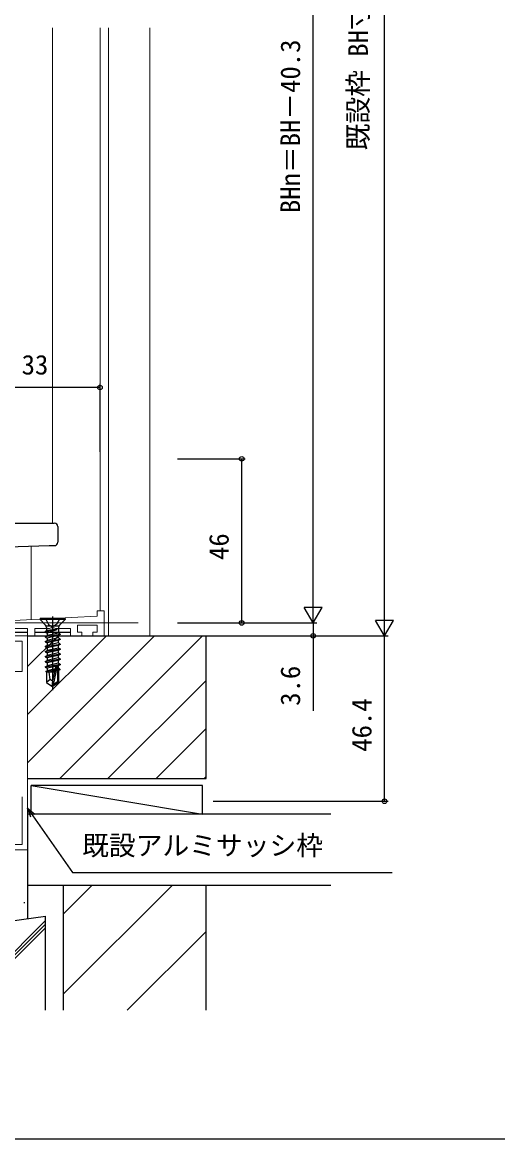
# Model space of a CAD drawing. Units: millimetres, scale not verified. Extents: x -437 to 438, y -331 to 329.
# Drawn here: x -225.4 to -92.2, y -331.2 to -18.2 of the extents above; entities that cross this region are included whole.
import ezdxf
from ezdxf.enums import TextEntityAlignment as Align

# ---------------------------------------------------------------- set-up
doc = ezdxf.new("R2010")
doc.units = ezdxf.units.MM
doc.header["$LTSCALE"] = 2
doc.layers.add('0-2_YKK_11', color=7, linetype='Continuous', lineweight=18)
doc.layers.add('0-4_YKK_12', color=2, linetype='Continuous', lineweight=18)
for name, color, linetype in [('0-5_YKK_13', 4, 'Continuous'), ('0-7_YKK_D', 6, 'Continuous'), ('0-8_YKK_ZWAK', 7, 'Continuous'), ('0-9_YSS_K', 3, 'Continuous'), ('0-A_YSS_KE', 3, 'Continuous')]:
    doc.layers.add(name, color=color, linetype=linetype)
doc.styles.add('ＭＳ ゴシック', font='')
doc.styles.get('ＭＳ ゴシック').set_extended_font_data('MS Gothic')

msp = doc.modelspace()

# ---------------------------------------------------------------- linework, layer by layer
at = {"layer": '0-2_YKK_11', "color": 211}
msp.add_lwpolyline([(-240.402, -186.587), (-204.402, -184.7), (-204.402, -183.2), (-202.402, -183.2), (-202.402, -190.2), (-205.652, -190.2), (-205.652, -189.2), (-204.402, -189.2), (-204.402, -187.2), (-209.902, -187.2), (-209.902, -189.2), (-208.652, -189.2), (-208.652, -190.2), (-211.902, -190.2), (-211.902, -188.2), (-216.036, -188.2), (-216.469, -187.95), (-217.335, -187.95), (-217.768, -188.2), (-221.902, -188.2), (-221.902, -190.2), (-223.902, -190.2), (-223.902, -188.2), (-228.402, -188.2)], dxfattribs=at)
at = {"layer": '0-2_YKK_11', "color": 4}
msp.add_lwpolyline([(-231.2, -206.494), (-231.2, -217.2), (-232.4, -217.2), (-232.4, -200.2), (-225.4, -200.2), (-225.4, -191.7), (-230.4, -191.7), (-230.4, -190.2), (-223.9, -190.2), (-223.9, -250.2), (-231.9, -250.2), (-231.9, -248.7), (-225.4, -248.7), (-225.4, -235.35)], dxfattribs=at)
at = {"layer": '0-4_YKK_12'}
for p, q in [((-216.9, -19.7), (-216.9, -158.6)), ((-203.6, -19.7), (-203.6, -183.2)), ((-201.2, -19.7), (-201.2, -190.2)), ((-189.6, -19.7), (-189.6, -190.2)), ((-222.9, -165.162), (-222.9, -185.669)), ((-316.9, -186.597), (-192.9, -186.597)), ((-189.6, -190.2), (-201.11, -190.2))]:
    msp.add_line(p, q, dxfattribs=at)
at = {"layer": '0-5_YKK_13'}
for p, q in [((-243.5, -158.6), (-217.848, -158.6)), ((-217.848, -158.6), (-216.4, -158.6)), ((-215.4, -159.6), (-215.4, -163.934)), ((-217.813, -164.984), (-241.335, -165.806)), ((-216.365, -164.934), (-217.813, -164.984)), ((-213.402, -185.355), (-220.402, -185.355)), ((-220.402, -185.355), (-220.402, -185.655)), ((-213.402, -185.655), (-220.402, -185.655)), ((-220.402, -185.655), (-218.875, -187.182)), ((-215.222, -187.475), (-218.582, -187.475)), ((-216.902, -184.751), (-216.902, -205.465)), ((-213.402, -185.655), (-214.93, -187.182)), ((-213.402, -185.355), (-213.402, -185.655)), ((-228.402, -189.197), (-223.902, -189.197)), ((-221.902, -189.197), (-211.902, -189.197)), ((-215.722, -188.479), (-219.002, -189.005)), ((-219.002, -189.005), (-218.582, -188.763)), ((-219.002, -189.005), (-219.002, -189.105)), ((-219.002, -189.105), (-218.452, -189.423)), ((-219.002, -190.405), (-214.802, -189.705)), ((-214.802, -189.805), (-219.002, -190.505)), ((-219.002, -190.405), (-218.452, -190.088)), ((-219.002, -190.405), (-219.002, -190.505)), ((-219.002, -190.505), (-218.452, -190.823)), ((-218.582, -187.889), (-218.582, -188.763)), ((-215.722, -188.479), (-218.582, -188.763)), ((-215.722, -188.539), (-218.452, -189.423)), ((-218.452, -189.423), (-218.452, -190.088)), ((-215.222, -189.463), (-218.452, -190.088)), ((-215.352, -190.123), (-218.452, -190.823)), ((-215.352, -190.788), (-218.452, -191.488)), ((-218.452, -190.823), (-218.452, -191.488)), ((-214.802, -189.805), (-215.352, -190.123)), ((-215.352, -190.123), (-215.352, -190.788)), ((-214.802, -191.105), (-215.352, -190.788)), ((-215.222, -187.889), (-215.222, -189.463)), ((-214.802, -189.705), (-215.222, -189.463)), ((-214.802, -189.705), (-214.802, -189.805)), ((-219.002, -191.805), (-214.802, -191.105)), ((-214.802, -191.205), (-219.002, -191.905)), ((-219.002, -191.805), (-218.452, -191.488)), ((-219.002, -191.805), (-219.002, -191.905)), ((-219.002, -191.905), (-218.452, -192.223)), ((-219.002, -193.205), (-214.802, -192.505)), ((-214.802, -192.605), (-219.002, -193.305)), ((-219.002, -193.205), (-218.452, -192.888)), ((-219.002, -193.205), (-218.582, -192.963)), ((-219.002, -193.205), (-219.002, -193.305)), ((-219.002, -193.205), (-219.002, -193.305)), ((-219.002, -193.305), (-218.452, -193.623)), ((-219.002, -193.305), (-218.452, -193.623)), ((-219.002, -194.605), (-214.802, -193.905)), ((-214.802, -194.005), (-219.002, -194.705)), ((-215.352, -191.523), (-218.452, -192.223)), ((-215.352, -192.188), (-218.452, -192.888)), ((-218.452, -192.223), (-218.452, -192.888)), ((-215.352, -192.923), (-218.452, -193.623)), ((-218.452, -193.623), (-218.452, -194.288)), ((-215.222, -193.663), (-218.452, -194.288)), ((-214.802, -191.205), (-215.352, -191.523)), ((-215.352, -191.523), (-215.352, -192.188)), ((-214.802, -192.505), (-215.352, -192.188)), ((-214.802, -192.605), (-215.352, -192.923)), ((-215.352, -192.923), (-215.352, -193.688)), ((-214.802, -193.905), (-215.222, -193.663)), ((-214.802, -191.105), (-214.802, -191.205)), ((-214.802, -192.505), (-214.802, -192.605)), ((-214.802, -193.905), (-214.802, -194.005)), ((-219.002, -194.605), (-218.452, -194.288)), ((-219.002, -194.605), (-219.002, -194.705)), ((-219.002, -194.705), (-218.452, -195.023)), ((-219.002, -196.005), (-214.802, -195.305)), ((-214.802, -195.405), (-219.002, -196.105)), ((-219.002, -196.005), (-218.452, -195.688)), ((-219.002, -196.005), (-219.002, -196.105)), ((-219.002, -196.105), (-218.452, -196.423)), ((-219.002, -197.405), (-214.802, -196.705)), ((-214.802, -196.805), (-219.002, -197.505)), ((-219.002, -197.405), (-218.452, -197.088)), ((-215.352, -194.988), (-218.452, -195.688)), ((-218.452, -195.023), (-218.452, -195.688)), ((-215.352, -196.388), (-218.452, -197.088)), ((-218.452, -196.423), (-218.452, -197.088)), ((-215.352, -197.123), (-218.452, -197.823)), ((-215.352, -194.323), (-215.352, -194.988)), ((-214.802, -195.305), (-215.352, -194.988)), ((-215.352, -195.723), (-215.352, -196.388)), ((-214.802, -196.705), (-215.352, -196.388)), ((-214.802, -196.805), (-215.352, -197.123)), ((-215.352, -197.123), (-215.352, -197.888)), ((-214.802, -195.305), (-214.802, -195.405)), ((-214.802, -196.705), (-214.802, -196.805)), ((-219.002, -197.405), (-219.002, -197.505)), ((-219.002, -197.505), (-218.452, -197.823)), ((-219.002, -198.905), (-214.802, -198.205)), ((-214.802, -198.305), (-219.002, -199.005)), ((-219.002, -198.905), (-218.452, -198.588)), ((-219.002, -198.905), (-219.002, -199.005)), ((-219.002, -199.005), (-218.452, -199.323)), ((-216.224, -199.765), (-218.802, -200.19)), ((-218.802, -200.19), (-218.452, -199.988)), ((-218.602, -200.284), (-218.802, -200.19)), ((-218.602, -200.284), (-218.602, -203.31)), ((-218.452, -197.823), (-218.452, -198.588)), ((-215.352, -197.888), (-218.452, -198.588)), ((-215.997, -198.768), (-218.452, -199.323)), ((-218.452, -199.323), (-218.452, -199.988)), ((-216.157, -199.469), (-218.452, -199.988)), ((-216.285, -200.031), (-217.951, -200.355)), ((-215.993, -198.748), (-216.902, -202.849)), ((-215.559, -198.645), (-216.752, -203.993)), ((-215.352, -198.623), (-215.544, -198.666)), ((-215.352, -199.288), (-215.506, -199.322)), ((-215.502, -198.803), (-215.502, -203.15)), ((-214.902, -199.547), (-215.502, -199.646)), ((-214.902, -199.763), (-215.502, -199.879)), ((-214.802, -198.205), (-215.352, -197.888)), ((-214.802, -198.305), (-215.352, -198.623)), ((-215.352, -198.623), (-215.352, -199.288)), ((-214.902, -199.547), (-215.352, -199.288)), ((-215.202, -199.936), (-215.202, -203.31)), ((-214.902, -199.547), (-214.902, -199.763)), ((-214.802, -198.205), (-214.802, -198.305)), ((-216.358, -200.355), (-218.602, -200.355)), ((-217.602, -202.455), (-218.602, -203.31)), ((-218.602, -203.31), (-217.052, -204.355)), ((-216.902, -202.849), (-217.052, -204.355)), ((-216.902, -202.849), (-216.902, -204.355)), ((-215.502, -203.15), (-216.752, -203.993)), ((-215.202, -203.31), (-216.752, -204.355)), ((-215.202, -200.355), (-215.502, -200.355)), ((-215.202, -203.31), (-215.502, -203.15)), ((-217.052, -204.355), (-216.752, -204.355)), ((-216.752, -203.993), (-216.752, -204.355))]:
    msp.add_line(p, q, dxfattribs=at)
for points in [[(-218.903, -185.355), (-218.047, -187.072), (-216.902, -187.68)], [(-214.902, -185.355), (-215.757, -187.072), (-216.902, -187.68)], [(-215.722, -188.479), (-215.722, -188.539), (-219.002, -189.105)], [(-214.802, -194.005), (-215.352, -194.323), (-218.452, -195.023)], [(-214.802, -195.405), (-215.352, -195.723), (-218.452, -196.423)], [(-214.902, -199.763), (-215.352, -200.023), (-215.502, -200.057)], [(-216.902, -202.956), (-217.602, -202.455), (-217.802, -200.355)]]:
    msp.add_lwpolyline(points, dxfattribs=at)
for centre, radius, start, end in [((-216.4, -159.6), 1, 0, 90), ((-216.4, -163.934), 1, 272, 0), ((-219.582, -187.889), 1, 0, 45), ((-214.222, -187.889), 1, 135, 180), ((-215.751, -198.803), 0.248, 0, 167.19096)]:
    msp.add_arc(centre, radius, start, end, dxfattribs=at)
at = {"layer": '0-7_YKK_D'}
for p, q in [((-123.9, -185.2), (-123.9, 148.8)), ((-143.9, -181.597), (-143.9, 112.1)), ((-203.602, -120.6), (-236.6, -120.6)), ((-203.602, -138.6), (-203.602, -119.6)), ((-181.902, -140.6), (-162.9, -140.6)), ((-163.9, -186.597), (-163.9, -140.6)), ((-143.9, -186.597), (-143.9, -177.937)), ((-123.9, -190.2), (-123.9, -181.54)), ((-143.9, -186.597), (-146.4, -182.267)), ((-141.4, -182.267), (-146.4, -182.267)), ((-143.9, -186.597), (-141.4, -182.267)), ((-143.9, -186.597), (-143.9, -184.047)), ((-181.902, -186.597), (-162.9, -186.597)), ((-181.902, -186.597), (-142.9, -186.597)), ((-181.902, -186.597), (-142.9, -186.597)), ((-143.9, -186.597), (-143.9, -190.2)), ((-123.9, -190.2), (-126.4, -185.87)), ((-121.4, -185.87), (-126.4, -185.87)), ((-123.9, -190.2), (-121.4, -185.87)), ((-181.902, -190.2), (-122.9, -190.2)), ((-171.902, -190.202), (-122.9, -190.202)), ((-143.9, -190.2), (-143.9, -211.274)), ((-123.9, -236.597), (-123.9, -190.202)), ((-171.902, -236.597), (-122.9, -236.597))]:
    msp.add_line(p, q, dxfattribs=at)
for points in [[(-222.997, -241.043), (-223.9, -238.563), (-221.878, -240.26)], [(-223.9, -238.563), (-222.437, -240.651), (-211.272, -256.597), (-121.729, -256.597)]]:
    msp.add_lwpolyline(points, dxfattribs=at)
for centre in [(-203.602, -120.6), (-163.9, -140.6), (-163.9, -186.597), (-143.9, -190.2), (-123.9, -236.597)]:
    msp.add_circle(centre, 0.637, dxfattribs=at)
at = {"layer": '0-8_YKK_ZWAK'}
msp.add_lwpolyline([(-436.9, -331.2), (438.1, -331.2), (438.1, 293.8)], dxfattribs=at)
at = {"layer": '0-9_YSS_K'}
for p, q in [((-223.9, -198.842), (-215.258, -190.2)), ((-223.9, -212.312), (-201.788, -190.2)), ((-223.9, -225.783), (-188.317, -190.2)), ((-214.847, -230.2), (-174.847, -190.2)), ((-201.376, -230.2), (-173.9, -202.724)), ((-187.906, -230.2), (-173.9, -216.194)), ((-174.436, -230.2), (-173.9, -229.664)), ((-222.9, -232.2), (-174.9, -240.2)), ((-213.9, -268.231), (-205.869, -260.2)), ((-213.9, -290.682), (-183.419, -260.2)), ((-224.903, -264.95), (-224.653, -264.95)), ((-244.025, -295.2), (-218.9, -270.075)), ((-243.025, -295.2), (-218.9, -271.075)), ((-242.025, -295.2), (-218.9, -272.075)), ((-195.968, -295.2), (-173.9, -273.132))]:
    msp.add_line(p, q, dxfattribs=at)
at = {"layer": '0-A_YSS_KE'}
for p, q in [((-223.9, -190.2), (-138.9, -190.2)), ((-173.902, -230.2), (-173.902, -190.2)), ((-223.9, -230.2), (-173.9, -230.2)), ((-174.9, -232.2), (-222.9, -232.2)), ((-222.9, -240.2), (-222.9, -232.2)), ((-174.9, -240.2), (-174.9, -232.2)), ((-138.9, -240.2), (-223.9, -240.2)), ((-223.9, -240.2), (-223.9, -269.498)), ((-138.9, -260.2), (-223.9, -260.2)), ((-213.9, -260.2), (-213.9, -295.2)), ((-173.9, -295.2), (-173.9, -260.2)), ((-344.899, -286.492), (-218.9, -268.796)), ((-218.9, -295.2), (-218.9, -268.796))]:
    msp.add_line(p, q, dxfattribs=at)

# ---------------------------------------------------------------- texts
at = {"layer": '0-7_YKK_D', "style": 'ＭＳ ゴシック'}
for s, p in [('既設枠 BH寸法', (-126.923, -54.081)), ('BHn＝BH－40.3', (-145.9, -71.695)), ('46', (-165.9, -168.947)), ('3.6', (-145.9, -209.828)), ('46.4', (-125.9, -222.711))]:
    msp.add_text(s, height=5.499, rotation=90, dxfattribs=at).set_placement(p, align=Align.BOTTOM_LEFT)
for s, p in [('33', (-225.556, -118.6)), ('既設アルミサッシ枠', (-208.612, -253.395))]:
    msp.add_text(s, height=5.499, dxfattribs=at).set_placement(p, align=Align.BOTTOM_LEFT)

doc.saveas('drawing.dxf')
